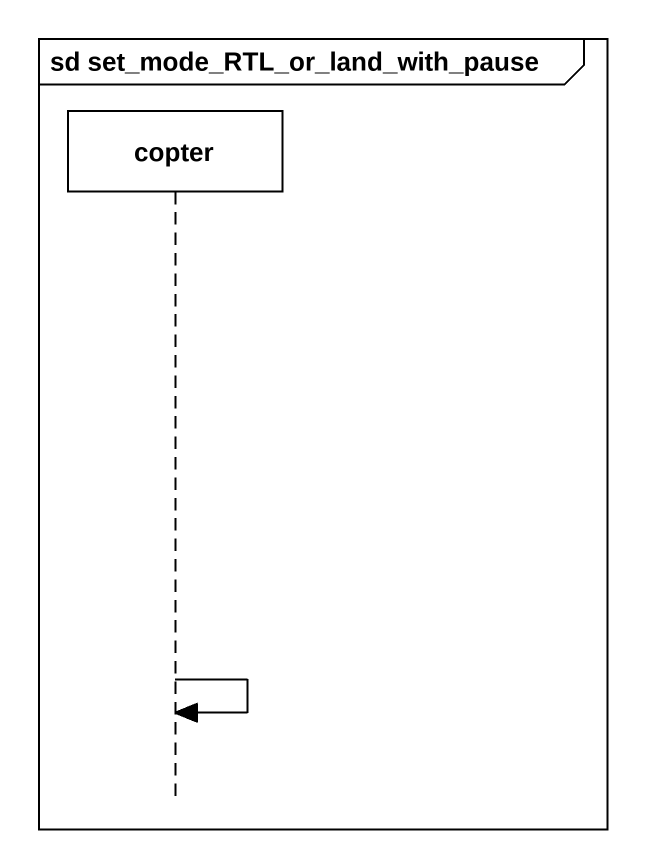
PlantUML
@startuml
mainframe sd set_mode_RTL_or_land_with_pause
hide footbox
participant copter

copter -> copter
@enduml
